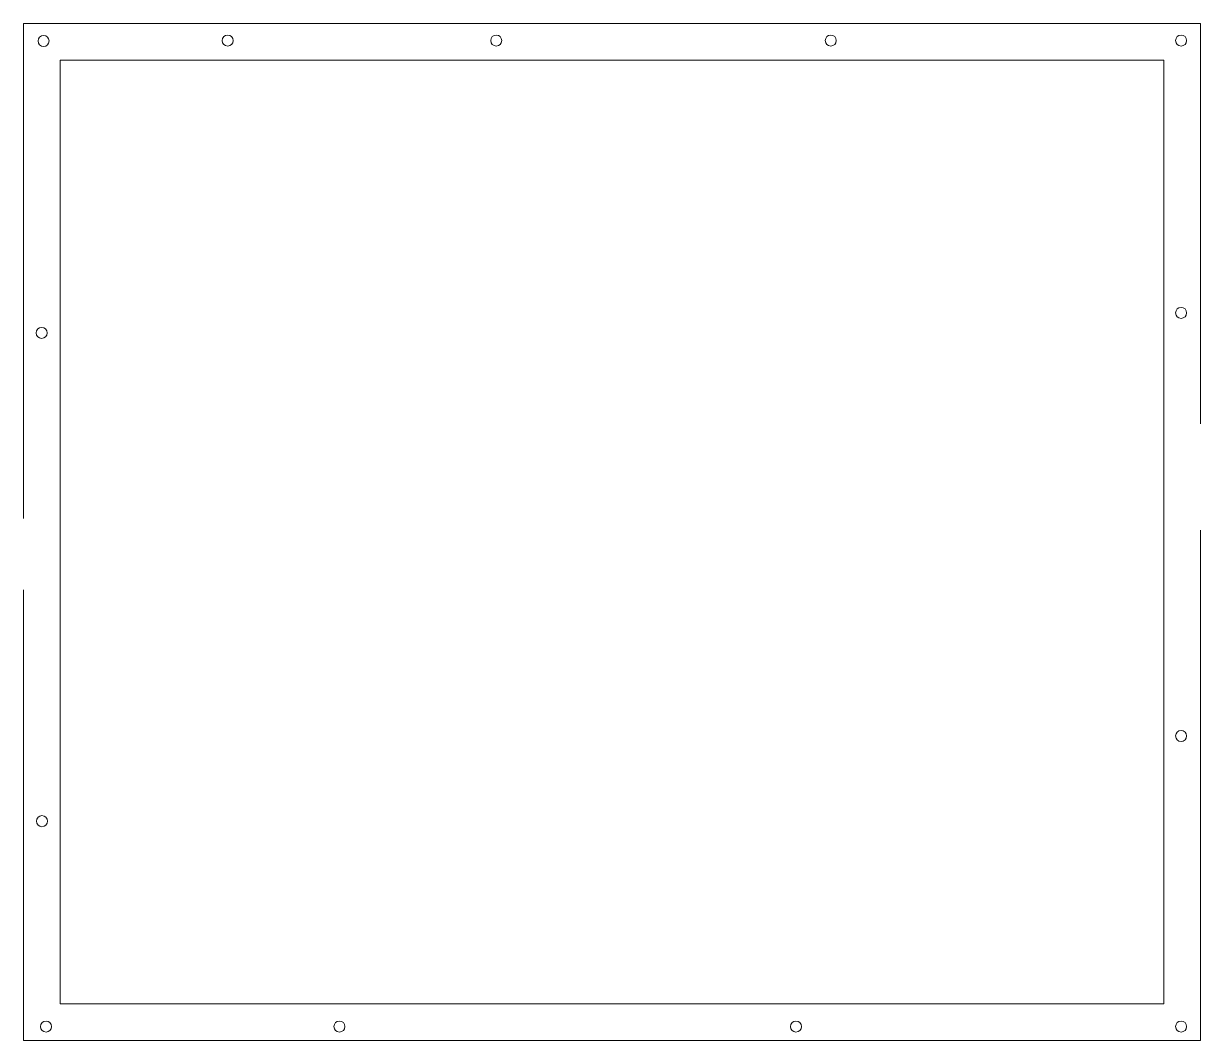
# Model space of a CAD drawing. Header units: millimetres. Extents: x 26 to 346, y 1 to 277.
import ezdxf

# ---------------------------------------------------------------- set-up
doc = ezdxf.new("R2010")
doc.units = ezdxf.units.MM

msp = doc.modelspace()

# ---------------------------------------------------------------- linework, layer by layer
at = {"color": 7, "linetype": 'Continuous', "lineweight": 18}
for p, q in [((26.36, 277.18), (26.36, 142.65)), ((26.36, 277.18), (346.36, 277.18)), ((346.36, 277.18), (346.36, 168.33)), ((36.36, 267.18), (336.41, 267.18)), ((36.36, 267.18), (36.36, 131.3)), ((336.41, 267.18), (336.41, 157.39)), ((336.41, 157.39), (336.41, 134.96)), ((346.36, 139.42), (346.36, 0.75)), ((336.41, 134.96), (336.41, 10.75)), ((36.36, 131.3), (36.36, 111.15)), ((36.36, 111.15), (36.36, 131.3)), ((26.36, 0.75), (26.36, 123.21)), ((36.36, 112.89), (36.36, 10.75)), ((36.36, 10.75), (336.41, 10.75)), ((26.36, 0.75), (346.36, 0.75))]:
    msp.add_line(p, q, dxfattribs=at)
for centre in [(31.8, 272.44), (81.88, 272.56), (154.88, 272.56), (245.85, 272.56), (341.1, 272.56), (341.1, 198.53), (31.27, 193.09), (341.1, 83.52), (31.37, 60.36), (32.49, 4.53), (112.26, 4.53), (236.38, 4.53), (341.1, 4.53)]:
    msp.add_circle(centre, 1.5, dxfattribs=at)

doc.saveas('drawing.dxf')
